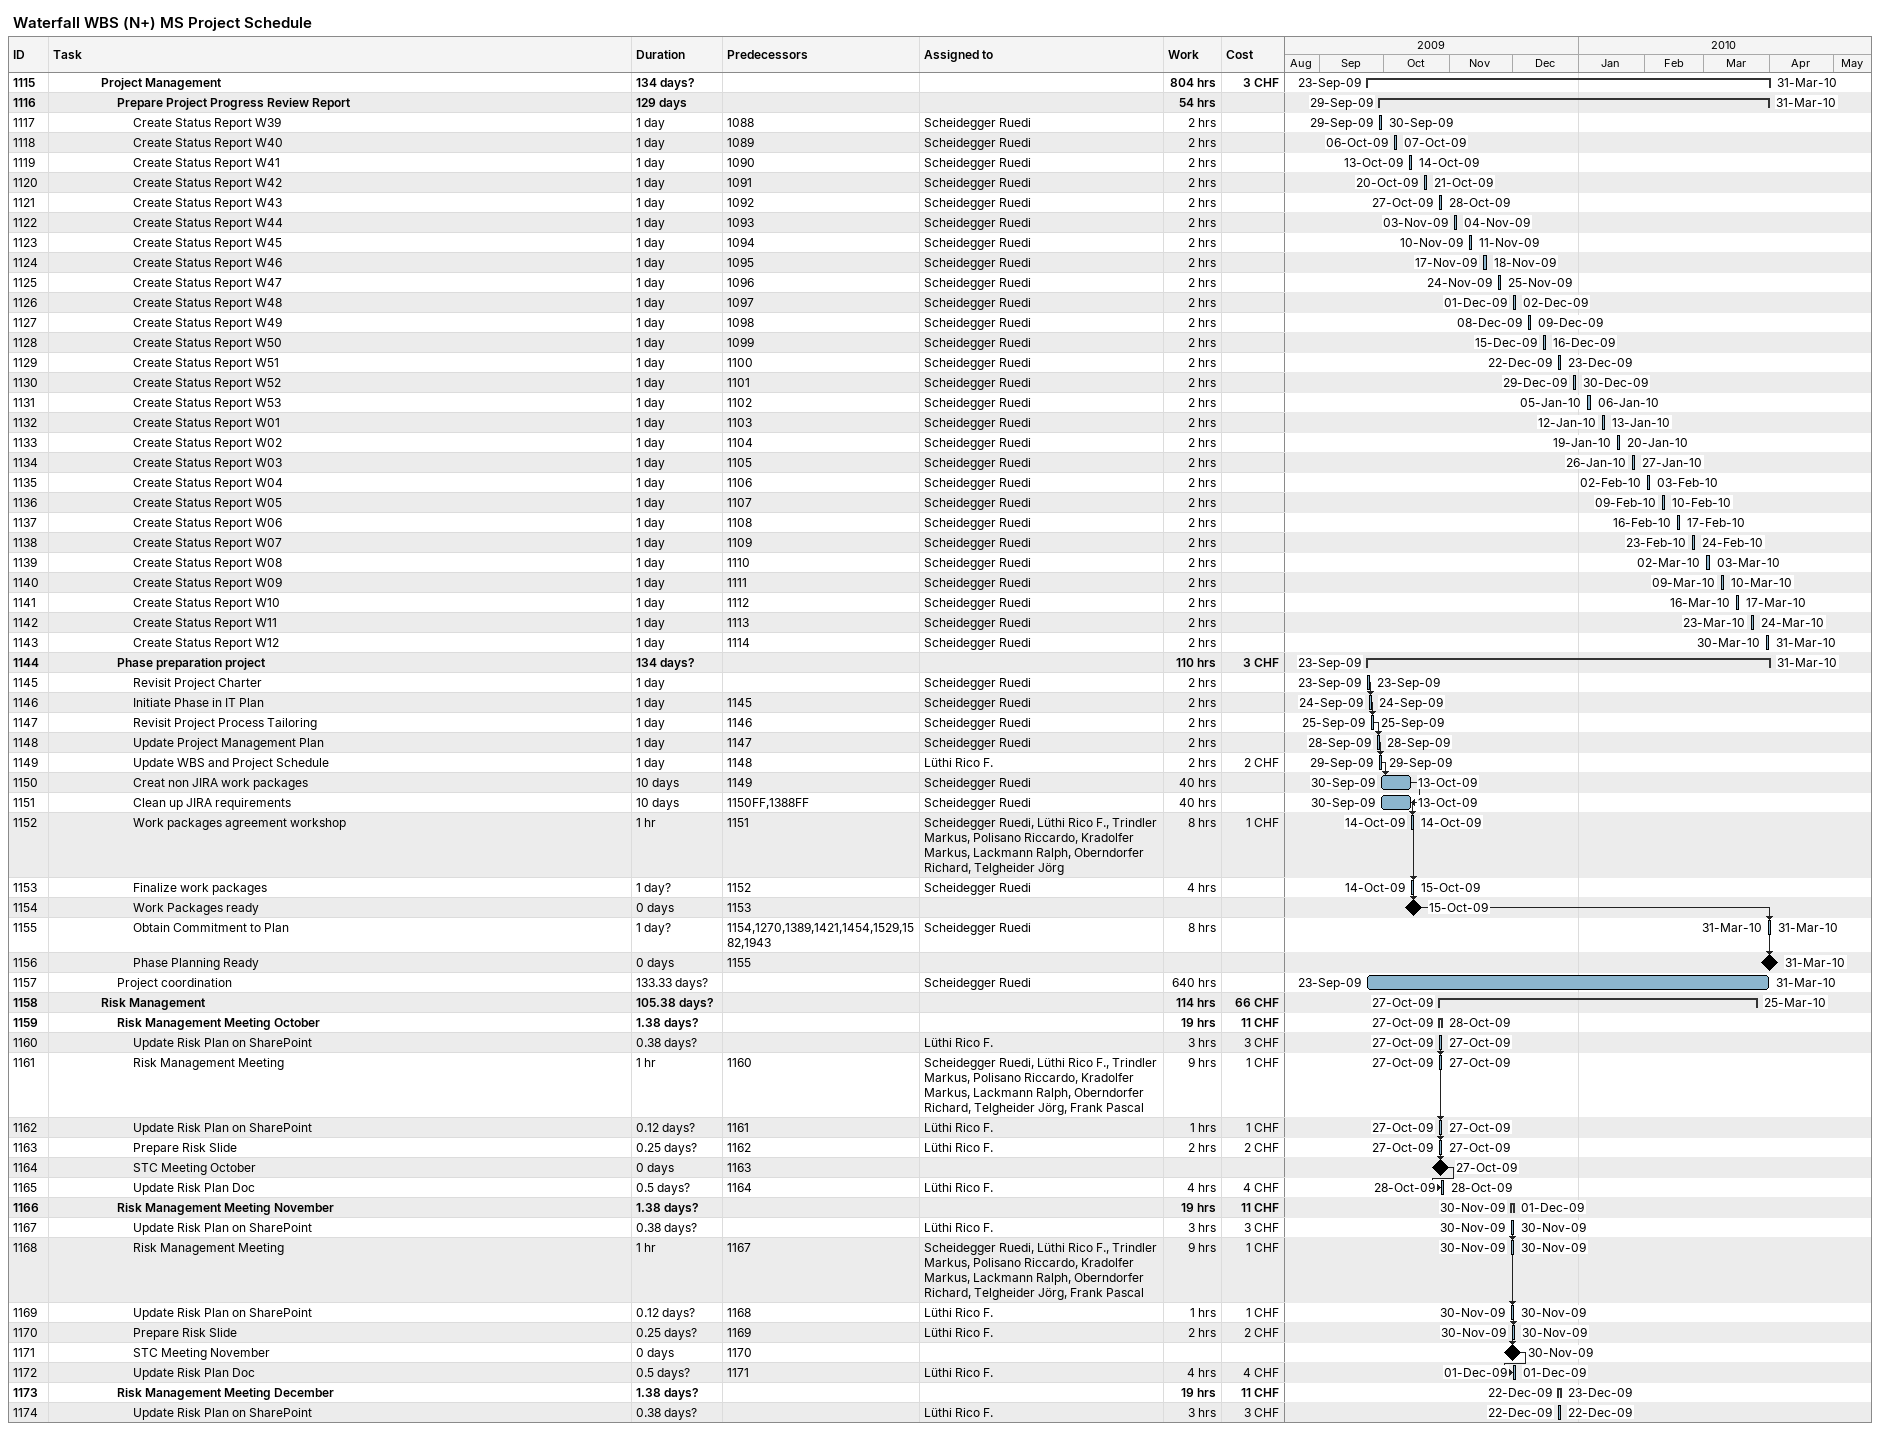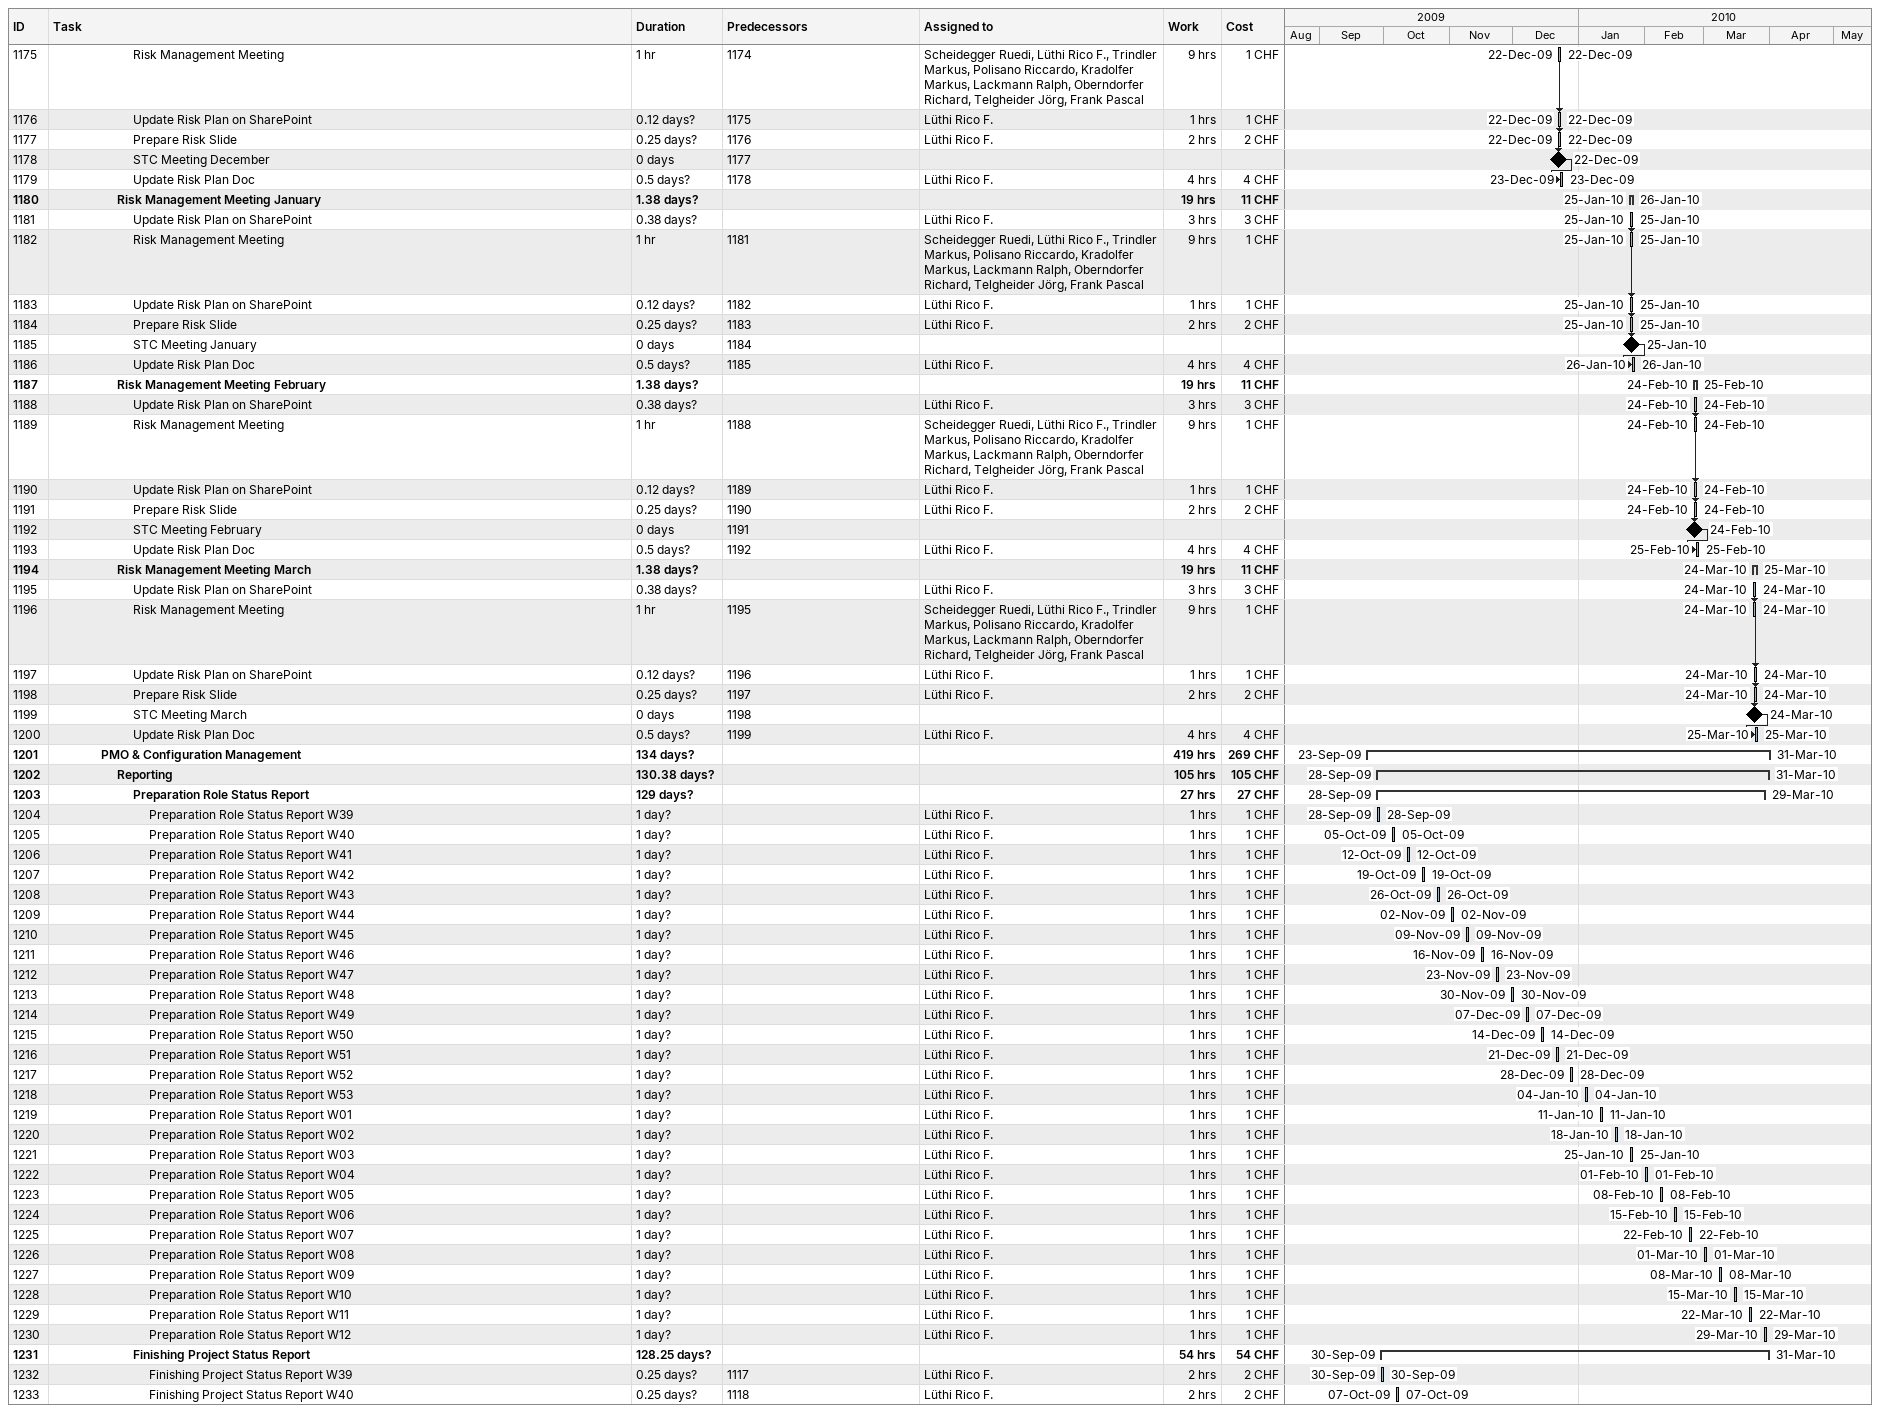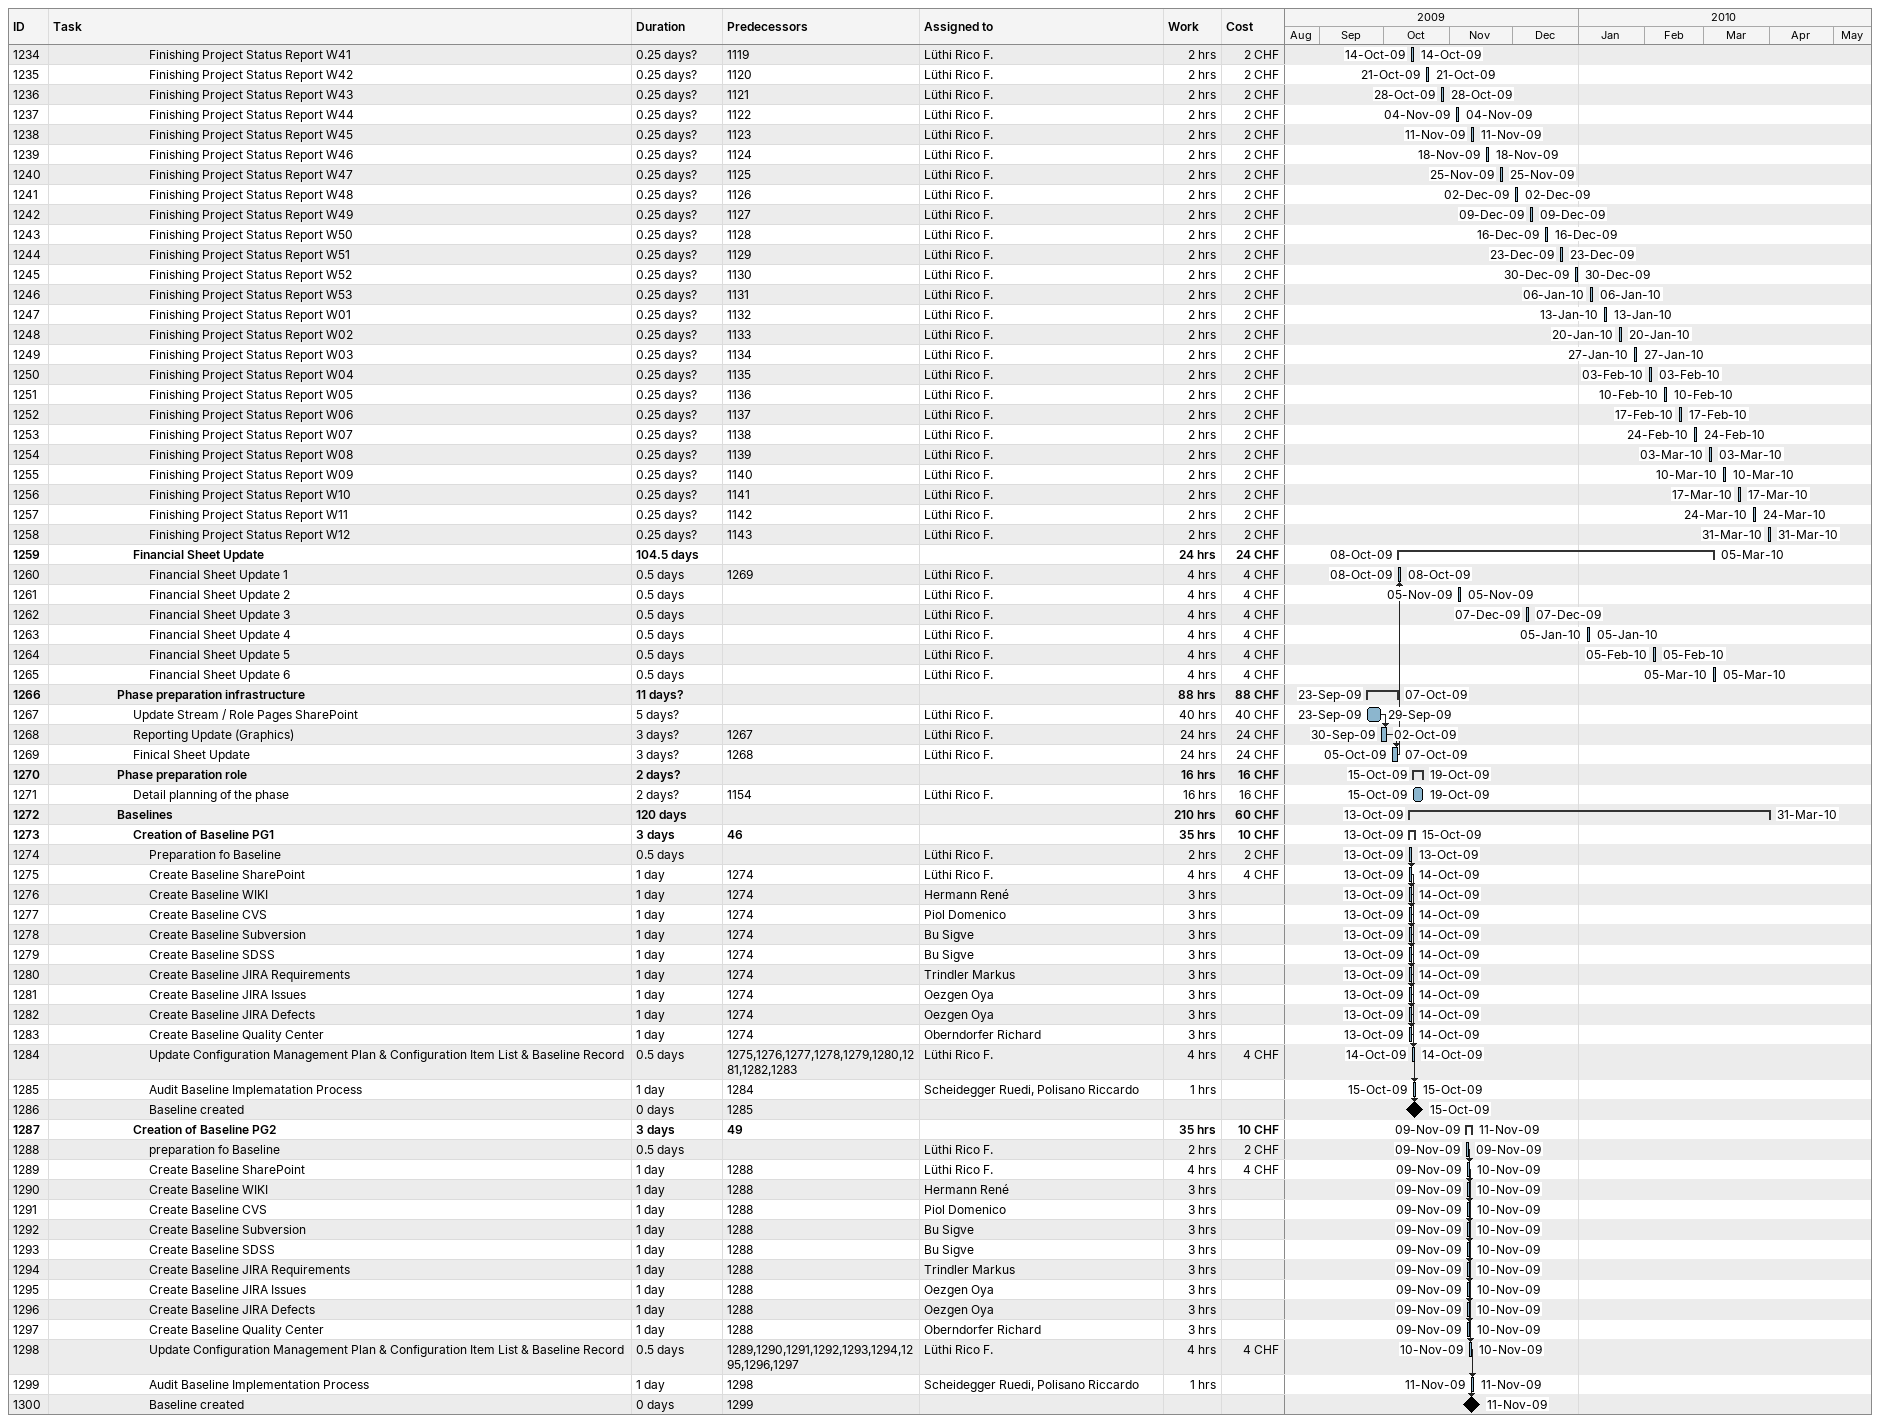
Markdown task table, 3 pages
Waterfall WBS (N+) MS Project Schedule

| ID | Level | Task | Duration | Start | Finish | Predecessors | Resources | Work (h) | Cost (CHF) |
|---|---|---|---|---|---|---|---|---|---|
| 1115 | 4 | **Project Management** | 134d? | 2009-09-23 | 2010-03-31 |  |  | 804 | 3 |
| 1116 | 5 | **Prepare Project Progress Review Report** | 129d | 2009-09-29 | 2010-03-31 |  |  | 54 |  |
| 1117 | 6 | Create Status Report W39 | 1d | 2009-09-29 | 2009-09-30 | 1088 | Scheidegger Ruedi | 2 |  |
| 1118 | 6 | Create Status Report W40 | 1d | 2009-10-06 | 2009-10-07 | 1089 | Scheidegger Ruedi | 2 |  |
| 1119 | 6 | Create Status Report W41 | 1d | 2009-10-13 | 2009-10-14 | 1090 | Scheidegger Ruedi | 2 |  |
| 1120 | 6 | Create Status Report W42 | 1d | 2009-10-20 | 2009-10-21 | 1091 | Scheidegger Ruedi | 2 |  |
| 1121 | 6 | Create Status Report W43 | 1d | 2009-10-27 | 2009-10-28 | 1092 | Scheidegger Ruedi | 2 |  |
| 1122 | 6 | Create Status Report W44 | 1d | 2009-11-03 | 2009-11-04 | 1093 | Scheidegger Ruedi | 2 |  |
| 1123 | 6 | Create Status Report W45 | 1d | 2009-11-10 | 2009-11-11 | 1094 | Scheidegger Ruedi | 2 |  |
| 1124 | 6 | Create Status Report W46 | 1d | 2009-11-17 | 2009-11-18 | 1095 | Scheidegger Ruedi | 2 |  |
| 1125 | 6 | Create Status Report W47 | 1d | 2009-11-24 | 2009-11-25 | 1096 | Scheidegger Ruedi | 2 |  |
| 1126 | 6 | Create Status Report W48 | 1d | 2009-12-01 | 2009-12-02 | 1097 | Scheidegger Ruedi | 2 |  |
| 1127 | 6 | Create Status Report W49 | 1d | 2009-12-08 | 2009-12-09 | 1098 | Scheidegger Ruedi | 2 |  |
| 1128 | 6 | Create Status Report W50 | 1d | 2009-12-15 | 2009-12-16 | 1099 | Scheidegger Ruedi | 2 |  |
| 1129 | 6 | Create Status Report W51 | 1d | 2009-12-22 | 2009-12-23 | 1100 | Scheidegger Ruedi | 2 |  |
| 1130 | 6 | Create Status Report W52 | 1d | 2009-12-29 | 2009-12-30 | 1101 | Scheidegger Ruedi | 2 |  |
| 1131 | 6 | Create Status Report W53 | 1d | 2010-01-05 | 2010-01-06 | 1102 | Scheidegger Ruedi | 2 |  |
| 1132 | 6 | Create Status Report W01 | 1d | 2010-01-12 | 2010-01-13 | 1103 | Scheidegger Ruedi | 2 |  |
| 1133 | 6 | Create Status Report W02 | 1d | 2010-01-19 | 2010-01-20 | 1104 | Scheidegger Ruedi | 2 |  |
| 1134 | 6 | Create Status Report W03 | 1d | 2010-01-26 | 2010-01-27 | 1105 | Scheidegger Ruedi | 2 |  |
| 1135 | 6 | Create Status Report W04 | 1d | 2010-02-02 | 2010-02-03 | 1106 | Scheidegger Ruedi | 2 |  |
| 1136 | 6 | Create Status Report W05 | 1d | 2010-02-09 | 2010-02-10 | 1107 | Scheidegger Ruedi | 2 |  |
| 1137 | 6 | Create Status Report W06 | 1d | 2010-02-16 | 2010-02-17 | 1108 | Scheidegger Ruedi | 2 |  |
| 1138 | 6 | Create Status Report W07 | 1d | 2010-02-23 | 2010-02-24 | 1109 | Scheidegger Ruedi | 2 |  |
| 1139 | 6 | Create Status Report W08 | 1d | 2010-03-02 | 2010-03-03 | 1110 | Scheidegger Ruedi | 2 |  |
| 1140 | 6 | Create Status Report W09 | 1d | 2010-03-09 | 2010-03-10 | 1111 | Scheidegger Ruedi | 2 |  |
| 1141 | 6 | Create Status Report W10 | 1d | 2010-03-16 | 2010-03-17 | 1112 | Scheidegger Ruedi | 2 |  |
| 1142 | 6 | Create Status Report W11 | 1d | 2010-03-23 | 2010-03-24 | 1113 | Scheidegger Ruedi | 2 |  |
| 1143 | 6 | Create Status Report W12 | 1d | 2010-03-30 | 2010-03-31 | 1114 | Scheidegger Ruedi | 2 |  |
| 1144 | 5 | **Phase preparation project** | 134d? | 2009-09-23 | 2010-03-31 |  |  | 110 | 3 |
| 1145 | 6 | Revisit Project Charter | 1d | 2009-09-23 | 2009-09-23 |  | Scheidegger Ruedi | 2 |  |
| 1146 | 6 | Initiate Phase in IT Plan | 1d | 2009-09-24 | 2009-09-24 | 1145 | Scheidegger Ruedi | 2 |  |
| 1147 | 6 | Revisit Project Process Tailoring | 1d | 2009-09-25 | 2009-09-25 | 1146 | Scheidegger Ruedi | 2 |  |
| 1148 | 6 | Update Project Management Plan | 1d | 2009-09-28 | 2009-09-28 | 1147 | Scheidegger Ruedi | 2 |  |
| 1149 | 6 | Update WBS and Project Schedule | 1d | 2009-09-29 | 2009-09-29 | 1148 | Lüthi Rico F. | 2 | 2 |
| 1150 | 6 | Creat non JIRA work packages | 10d | 2009-09-30 | 2009-10-13 | 1149 | Scheidegger Ruedi | 40 |  |
| 1151 | 6 | Clean up JIRA requirements | 10d | 2009-09-30 | 2009-10-13 | 1150FF, 1388FF | Scheidegger Ruedi | 40 |  |
| 1152 | 6 | Work packages agreement workshop | 1h | 2009-10-14 | 2009-10-14 | 1151 | Scheidegger Ruedi, Lüthi Rico F., Trindler Markus, Polisano Riccardo, Kradolfer Markus, Lackmann Ralph, Oberndorfer Richard, Telgheider Jörg | 8 | 1 |
| 1153 | 6 | Finalize work packages | 1d? | 2009-10-14 | 2009-10-15 | 1152 | Scheidegger Ruedi | 4 |  |
| 1154 | 6 | Work Packages ready | 0d | 2009-10-15 | 2009-10-15 | 1153 |  |  |  |
| 1155 | 6 | Obtain Commitment to Plan | 1d? | 2010-03-31 | 2010-03-31 | 1154, 1270, 1389, 1421, 1454, 1529, 1582, 1943 | Scheidegger Ruedi | 8 |  |
| 1156 | 6 | Phase Planning Ready | 0d | 2010-03-31 | 2010-03-31 | 1155 |  |  |  |
| 1157 | 5 | Project coordination | 133.33d? | 2009-09-23 | 2010-03-31 |  | Scheidegger Ruedi | 640 |  |
| 1158 | 4 | **Risk Management** | 105.38d? | 2009-10-27 | 2010-03-25 |  |  | 114 | 66 |
| 1159 | 5 | **Risk Management Meeting October** | 1.38d? | 2009-10-27 | 2009-10-28 |  |  | 19 | 11 |
| 1160 | 6 | Update Risk Plan on SharePoint | 0.38d? | 2009-10-27 | 2009-10-27 |  | Lüthi Rico F. | 3 | 3 |
| 1161 | 6 | Risk Management Meeting | 1h | 2009-10-27 | 2009-10-27 | 1160 | Scheidegger Ruedi, Lüthi Rico F., Trindler Markus, Polisano Riccardo, Kradolfer Markus, Lackmann Ralph, Oberndorfer Richard, Telgheider Jörg, Frank Pascal | 9 | 1 |
| 1162 | 6 | Update Risk Plan on SharePoint | 0.12d? | 2009-10-27 | 2009-10-27 | 1161 | Lüthi Rico F. | 1 | 1 |
| 1163 | 6 | Prepare Risk Slide | 0.25d? | 2009-10-27 | 2009-10-27 | 1162 | Lüthi Rico F. | 2 | 2 |
| 1164 | 6 | STC Meeting October | 0d | 2009-10-27 | 2009-10-27 | 1163 |  |  |  |
| 1165 | 6 | Update Risk Plan Doc | 0.5d? | 2009-10-28 | 2009-10-28 | 1164 | Lüthi Rico F. | 4 | 4 |
| 1166 | 5 | **Risk Management Meeting November** | 1.38d? | 2009-11-30 | 2009-12-01 |  |  | 19 | 11 |
| 1167 | 6 | Update Risk Plan on SharePoint | 0.38d? | 2009-11-30 | 2009-11-30 |  | Lüthi Rico F. | 3 | 3 |
| 1168 | 6 | Risk Management Meeting | 1h | 2009-11-30 | 2009-11-30 | 1167 | Scheidegger Ruedi, Lüthi Rico F., Trindler Markus, Polisano Riccardo, Kradolfer Markus, Lackmann Ralph, Oberndorfer Richard, Telgheider Jörg, Frank Pascal | 9 | 1 |
| 1169 | 6 | Update Risk Plan on SharePoint | 0.12d? | 2009-11-30 | 2009-11-30 | 1168 | Lüthi Rico F. | 1 | 1 |
| 1170 | 6 | Prepare Risk Slide | 0.25d? | 2009-11-30 | 2009-11-30 | 1169 | Lüthi Rico F. | 2 | 2 |
| 1171 | 6 | STC Meeting November | 0d | 2009-11-30 | 2009-11-30 | 1170 |  |  |  |
| 1172 | 6 | Update Risk Plan Doc | 0.5d? | 2009-12-01 | 2009-12-01 | 1171 | Lüthi Rico F. | 4 | 4 |
| 1173 | 5 | **Risk Management Meeting December** | 1.38d? | 2009-12-22 | 2009-12-23 |  |  | 19 | 11 |
| 1174 | 6 | Update Risk Plan on SharePoint | 0.38d? | 2009-12-22 | 2009-12-22 |  | Lüthi Rico F. | 3 | 3 |
| 1175 | 6 | Risk Management Meeting | 1h | 2009-12-22 | 2009-12-22 | 1174 | Scheidegger Ruedi, Lüthi Rico F., Trindler Markus, Polisano Riccardo, Kradolfer Markus, Lackmann Ralph, Oberndorfer Richard, Telgheider Jörg, Frank Pascal | 9 | 1 |
| 1176 | 6 | Update Risk Plan on SharePoint | 0.12d? | 2009-12-22 | 2009-12-22 | 1175 | Lüthi Rico F. | 1 | 1 |
| 1177 | 6 | Prepare Risk Slide | 0.25d? | 2009-12-22 | 2009-12-22 | 1176 | Lüthi Rico F. | 2 | 2 |
| 1178 | 6 | STC Meeting December | 0d | 2009-12-22 | 2009-12-22 | 1177 |  |  |  |
| 1179 | 6 | Update Risk Plan Doc | 0.5d? | 2009-12-23 | 2009-12-23 | 1178 | Lüthi Rico F. | 4 | 4 |
| 1180 | 5 | **Risk Management Meeting January** | 1.38d? | 2010-01-25 | 2010-01-26 |  |  | 19 | 11 |
| 1181 | 6 | Update Risk Plan on SharePoint | 0.38d? | 2010-01-25 | 2010-01-25 |  | Lüthi Rico F. | 3 | 3 |
| 1182 | 6 | Risk Management Meeting | 1h | 2010-01-25 | 2010-01-25 | 1181 | Scheidegger Ruedi, Lüthi Rico F., Trindler Markus, Polisano Riccardo, Kradolfer Markus, Lackmann Ralph, Oberndorfer Richard, Telgheider Jörg, Frank Pascal | 9 | 1 |
| 1183 | 6 | Update Risk Plan on SharePoint | 0.12d? | 2010-01-25 | 2010-01-25 | 1182 | Lüthi Rico F. | 1 | 1 |
| 1184 | 6 | Prepare Risk Slide | 0.25d? | 2010-01-25 | 2010-01-25 | 1183 | Lüthi Rico F. | 2 | 2 |
| 1185 | 6 | STC Meeting January | 0d | 2010-01-25 | 2010-01-25 | 1184 |  |  |  |
| 1186 | 6 | Update Risk Plan Doc | 0.5d? | 2010-01-26 | 2010-01-26 | 1185 | Lüthi Rico F. | 4 | 4 |
| 1187 | 5 | **Risk Management Meeting February** | 1.38d? | 2010-02-24 | 2010-02-25 |  |  | 19 | 11 |
| 1188 | 6 | Update Risk Plan on SharePoint | 0.38d? | 2010-02-24 | 2010-02-24 |  | Lüthi Rico F. | 3 | 3 |
| 1189 | 6 | Risk Management Meeting | 1h | 2010-02-24 | 2010-02-24 | 1188 | Scheidegger Ruedi, Lüthi Rico F., Trindler Markus, Polisano Riccardo, Kradolfer Markus, Lackmann Ralph, Oberndorfer Richard, Telgheider Jörg, Frank Pascal | 9 | 1 |
| 1190 | 6 | Update Risk Plan on SharePoint | 0.12d? | 2010-02-24 | 2010-02-24 | 1189 | Lüthi Rico F. | 1 | 1 |
| 1191 | 6 | Prepare Risk Slide | 0.25d? | 2010-02-24 | 2010-02-24 | 1190 | Lüthi Rico F. | 2 | 2 |
| 1192 | 6 | STC Meeting February | 0d | 2010-02-24 | 2010-02-24 | 1191 |  |  |  |
| 1193 | 6 | Update Risk Plan Doc | 0.5d? | 2010-02-25 | 2010-02-25 | 1192 | Lüthi Rico F. | 4 | 4 |
| 1194 | 5 | **Risk Management Meeting March** | 1.38d? | 2010-03-24 | 2010-03-25 |  |  | 19 | 11 |
| 1195 | 6 | Update Risk Plan on SharePoint | 0.38d? | 2010-03-24 | 2010-03-24 |  | Lüthi Rico F. | 3 | 3 |
| 1196 | 6 | Risk Management Meeting | 1h | 2010-03-24 | 2010-03-24 | 1195 | Scheidegger Ruedi, Lüthi Rico F., Trindler Markus, Polisano Riccardo, Kradolfer Markus, Lackmann Ralph, Oberndorfer Richard, Telgheider Jörg, Frank Pascal | 9 | 1 |
| 1197 | 6 | Update Risk Plan on SharePoint | 0.12d? | 2010-03-24 | 2010-03-24 | 1196 | Lüthi Rico F. | 1 | 1 |
| 1198 | 6 | Prepare Risk Slide | 0.25d? | 2010-03-24 | 2010-03-24 | 1197 | Lüthi Rico F. | 2 | 2 |
| 1199 | 6 | STC Meeting March | 0d | 2010-03-24 | 2010-03-24 | 1198 |  |  |  |
| 1200 | 6 | Update Risk Plan Doc | 0.5d? | 2010-03-25 | 2010-03-25 | 1199 | Lüthi Rico F. | 4 | 4 |
| 1201 | 4 | **PMO & Configuration Management** | 134d? | 2009-09-23 | 2010-03-31 |  |  | 419 | 269 |
| 1202 | 5 | **Reporting** | 130.38d? | 2009-09-28 | 2010-03-31 |  |  | 105 | 105 |
| 1203 | 6 | **Preparation Role Status Report** | 129d? | 2009-09-28 | 2010-03-29 |  |  | 27 | 27 |
| 1204 | 7 | Preparation Role Status Report W39 | 1d? | 2009-09-28 | 2009-09-28 |  | Lüthi Rico F. | 1 | 1 |
| 1205 | 7 | Preparation Role Status Report W40 | 1d? | 2009-10-05 | 2009-10-05 |  | Lüthi Rico F. | 1 | 1 |
| 1206 | 7 | Preparation Role Status Report W41 | 1d? | 2009-10-12 | 2009-10-12 |  | Lüthi Rico F. | 1 | 1 |
| 1207 | 7 | Preparation Role Status Report W42 | 1d? | 2009-10-19 | 2009-10-19 |  | Lüthi Rico F. | 1 | 1 |
| 1208 | 7 | Preparation Role Status Report W43 | 1d? | 2009-10-26 | 2009-10-26 |  | Lüthi Rico F. | 1 | 1 |
| 1209 | 7 | Preparation Role Status Report W44 | 1d? | 2009-11-02 | 2009-11-02 |  | Lüthi Rico F. | 1 | 1 |
| 1210 | 7 | Preparation Role Status Report W45 | 1d? | 2009-11-09 | 2009-11-09 |  | Lüthi Rico F. | 1 | 1 |
| 1211 | 7 | Preparation Role Status Report W46 | 1d? | 2009-11-16 | 2009-11-16 |  | Lüthi Rico F. | 1 | 1 |
| 1212 | 7 | Preparation Role Status Report W47 | 1d? | 2009-11-23 | 2009-11-23 |  | Lüthi Rico F. | 1 | 1 |
| 1213 | 7 | Preparation Role Status Report W48 | 1d? | 2009-11-30 | 2009-11-30 |  | Lüthi Rico F. | 1 | 1 |
| 1214 | 7 | Preparation Role Status Report W49 | 1d? | 2009-12-07 | 2009-12-07 |  | Lüthi Rico F. | 1 | 1 |
| 1215 | 7 | Preparation Role Status Report W50 | 1d? | 2009-12-14 | 2009-12-14 |  | Lüthi Rico F. | 1 | 1 |
| 1216 | 7 | Preparation Role Status Report W51 | 1d? | 2009-12-21 | 2009-12-21 |  | Lüthi Rico F. | 1 | 1 |
| 1217 | 7 | Preparation Role Status Report W52 | 1d? | 2009-12-28 | 2009-12-28 |  | Lüthi Rico F. | 1 | 1 |
| 1218 | 7 | Preparation Role Status Report W53 | 1d? | 2010-01-04 | 2010-01-04 |  | Lüthi Rico F. | 1 | 1 |
| 1219 | 7 | Preparation Role Status Report W01 | 1d? | 2010-01-11 | 2010-01-11 |  | Lüthi Rico F. | 1 | 1 |
| 1220 | 7 | Preparation Role Status Report W02 | 1d? | 2010-01-18 | 2010-01-18 |  | Lüthi Rico F. | 1 | 1 |
| 1221 | 7 | Preparation Role Status Report W03 | 1d? | 2010-01-25 | 2010-01-25 |  | Lüthi Rico F. | 1 | 1 |
| 1222 | 7 | Preparation Role Status Report W04 | 1d? | 2010-02-01 | 2010-02-01 |  | Lüthi Rico F. | 1 | 1 |
| 1223 | 7 | Preparation Role Status Report W05 | 1d? | 2010-02-08 | 2010-02-08 |  | Lüthi Rico F. | 1 | 1 |
| 1224 | 7 | Preparation Role Status Report W06 | 1d? | 2010-02-15 | 2010-02-15 |  | Lüthi Rico F. | 1 | 1 |
| 1225 | 7 | Preparation Role Status Report W07 | 1d? | 2010-02-22 | 2010-02-22 |  | Lüthi Rico F. | 1 | 1 |
| 1226 | 7 | Preparation Role Status Report W08 | 1d? | 2010-03-01 | 2010-03-01 |  | Lüthi Rico F. | 1 | 1 |
| 1227 | 7 | Preparation Role Status Report W09 | 1d? | 2010-03-08 | 2010-03-08 |  | Lüthi Rico F. | 1 | 1 |
| 1228 | 7 | Preparation Role Status Report W10 | 1d? | 2010-03-15 | 2010-03-15 |  | Lüthi Rico F. | 1 | 1 |
| 1229 | 7 | Preparation Role Status Report W11 | 1d? | 2010-03-22 | 2010-03-22 |  | Lüthi Rico F. | 1 | 1 |
| 1230 | 7 | Preparation Role Status Report W12 | 1d? | 2010-03-29 | 2010-03-29 |  | Lüthi Rico F. | 1 | 1 |
| 1231 | 6 | **Finishing Project Status Report** | 128.25d? | 2009-09-30 | 2010-03-31 |  |  | 54 | 54 |
| 1232 | 7 | Finishing Project Status Report W39 | 0.25d? | 2009-09-30 | 2009-09-30 | 1117 | Lüthi Rico F. | 2 | 2 |
| 1233 | 7 | Finishing Project Status Report W40 | 0.25d? | 2009-10-07 | 2009-10-07 | 1118 | Lüthi Rico F. | 2 | 2 |
| 1234 | 7 | Finishing Project Status Report W41 | 0.25d? | 2009-10-14 | 2009-10-14 | 1119 | Lüthi Rico F. | 2 | 2 |
| 1235 | 7 | Finishing Project Status Report W42 | 0.25d? | 2009-10-21 | 2009-10-21 | 1120 | Lüthi Rico F. | 2 | 2 |
| 1236 | 7 | Finishing Project Status Report W43 | 0.25d? | 2009-10-28 | 2009-10-28 | 1121 | Lüthi Rico F. | 2 | 2 |
| 1237 | 7 | Finishing Project Status Report W44 | 0.25d? | 2009-11-04 | 2009-11-04 | 1122 | Lüthi Rico F. | 2 | 2 |
| 1238 | 7 | Finishing Project Status Report W45 | 0.25d? | 2009-11-11 | 2009-11-11 | 1123 | Lüthi Rico F. | 2 | 2 |
| 1239 | 7 | Finishing Project Status Report W46 | 0.25d? | 2009-11-18 | 2009-11-18 | 1124 | Lüthi Rico F. | 2 | 2 |
| 1240 | 7 | Finishing Project Status Report W47 | 0.25d? | 2009-11-25 | 2009-11-25 | 1125 | Lüthi Rico F. | 2 | 2 |
| 1241 | 7 | Finishing Project Status Report W48 | 0.25d? | 2009-12-02 | 2009-12-02 | 1126 | Lüthi Rico F. | 2 | 2 |
| 1242 | 7 | Finishing Project Status Report W49 | 0.25d? | 2009-12-09 | 2009-12-09 | 1127 | Lüthi Rico F. | 2 | 2 |
| 1243 | 7 | Finishing Project Status Report W50 | 0.25d? | 2009-12-16 | 2009-12-16 | 1128 | Lüthi Rico F. | 2 | 2 |
| 1244 | 7 | Finishing Project Status Report W51 | 0.25d? | 2009-12-23 | 2009-12-23 | 1129 | Lüthi Rico F. | 2 | 2 |
| 1245 | 7 | Finishing Project Status Report W52 | 0.25d? | 2009-12-30 | 2009-12-30 | 1130 | Lüthi Rico F. | 2 | 2 |
| 1246 | 7 | Finishing Project Status Report W53 | 0.25d? | 2010-01-06 | 2010-01-06 | 1131 | Lüthi Rico F. | 2 | 2 |
| 1247 | 7 | Finishing Project Status Report W01 | 0.25d? | 2010-01-13 | 2010-01-13 | 1132 | Lüthi Rico F. | 2 | 2 |
| 1248 | 7 | Finishing Project Status Report W02 | 0.25d? | 2010-01-20 | 2010-01-20 | 1133 | Lüthi Rico F. | 2 | 2 |
| 1249 | 7 | Finishing Project Status Report W03 | 0.25d? | 2010-01-27 | 2010-01-27 | 1134 | Lüthi Rico F. | 2 | 2 |
| 1250 | 7 | Finishing Project Status Report W04 | 0.25d? | 2010-02-03 | 2010-02-03 | 1135 | Lüthi Rico F. | 2 | 2 |
| 1251 | 7 | Finishing Project Status Report W05 | 0.25d? | 2010-02-10 | 2010-02-10 | 1136 | Lüthi Rico F. | 2 | 2 |
| 1252 | 7 | Finishing Project Status Report W06 | 0.25d? | 2010-02-17 | 2010-02-17 | 1137 | Lüthi Rico F. | 2 | 2 |
| 1253 | 7 | Finishing Project Status Report W07 | 0.25d? | 2010-02-24 | 2010-02-24 | 1138 | Lüthi Rico F. | 2 | 2 |
| 1254 | 7 | Finishing Project Status Report W08 | 0.25d? | 2010-03-03 | 2010-03-03 | 1139 | Lüthi Rico F. | 2 | 2 |
| 1255 | 7 | Finishing Project Status Report W09 | 0.25d? | 2010-03-10 | 2010-03-10 | 1140 | Lüthi Rico F. | 2 | 2 |
| 1256 | 7 | Finishing Project Status Report W10 | 0.25d? | 2010-03-17 | 2010-03-17 | 1141 | Lüthi Rico F. | 2 | 2 |
| 1257 | 7 | Finishing Project Status Report W11 | 0.25d? | 2010-03-24 | 2010-03-24 | 1142 | Lüthi Rico F. | 2 | 2 |
| 1258 | 7 | Finishing Project Status Report W12 | 0.25d? | 2010-03-31 | 2010-03-31 | 1143 | Lüthi Rico F. | 2 | 2 |
| 1259 | 6 | **Financial Sheet Update** | 104.5d | 2009-10-08 | 2010-03-05 |  |  | 24 | 24 |
| 1260 | 7 | Financial Sheet Update 1 | 0.5d | 2009-10-08 | 2009-10-08 | 1269 | Lüthi Rico F. | 4 | 4 |
| 1261 | 7 | Financial Sheet Update 2 | 0.5d | 2009-11-05 | 2009-11-05 |  | Lüthi Rico F. | 4 | 4 |
| 1262 | 7 | Financial Sheet Update 3 | 0.5d | 2009-12-07 | 2009-12-07 |  | Lüthi Rico F. | 4 | 4 |
| 1263 | 7 | Financial Sheet Update 4 | 0.5d | 2010-01-05 | 2010-01-05 |  | Lüthi Rico F. | 4 | 4 |
| 1264 | 7 | Financial Sheet Update 5 | 0.5d | 2010-02-05 | 2010-02-05 |  | Lüthi Rico F. | 4 | 4 |
| 1265 | 7 | Financial Sheet Update 6 | 0.5d | 2010-03-05 | 2010-03-05 |  | Lüthi Rico F. | 4 | 4 |
| 1266 | 5 | **Phase preparation infrastructure** | 11d? | 2009-09-23 | 2009-10-07 |  |  | 88 | 88 |
| 1267 | 6 | Update Stream / Role Pages SharePoint | 5d? | 2009-09-23 | 2009-09-29 |  | Lüthi Rico F. | 40 | 40 |
| 1268 | 6 | Reporting Update (Graphics) | 3d? | 2009-09-30 | 2009-10-02 | 1267 | Lüthi Rico F. | 24 | 24 |
| 1269 | 6 | Finical Sheet Update | 3d? | 2009-10-05 | 2009-10-07 | 1268 | Lüthi Rico F. | 24 | 24 |
| 1270 | 5 | **Phase preparation role** | 2d? | 2009-10-15 | 2009-10-19 |  |  | 16 | 16 |
| 1271 | 6 | Detail planning of the phase | 2d? | 2009-10-15 | 2009-10-19 | 1154 | Lüthi Rico F. | 16 | 16 |
| 1272 | 5 | **Baselines** | 120d | 2009-10-13 | 2010-03-31 |  |  | 210 | 60 |
| 1273 | 6 | **Creation of Baseline PG1** | 3d | 2009-10-13 | 2009-10-15 | 46 |  | 35 | 10 |
| 1274 | 7 | Preparation fo Baseline | 0.5d | 2009-10-13 | 2009-10-13 |  | Lüthi Rico F. | 2 | 2 |
| 1275 | 7 | Create Baseline SharePoint | 1d | 2009-10-13 | 2009-10-14 | 1274 | Lüthi Rico F. | 4 | 4 |
| 1276 | 7 | Create Baseline WIKI | 1d | 2009-10-13 | 2009-10-14 | 1274 | Hermann René | 3 |  |
| 1277 | 7 | Create Baseline CVS | 1d | 2009-10-13 | 2009-10-14 | 1274 | Piol Domenico | 3 |  |
| 1278 | 7 | Create Baseline Subversion | 1d | 2009-10-13 | 2009-10-14 | 1274 | Bu Sigve | 3 |  |
| 1279 | 7 | Create Baseline SDSS | 1d | 2009-10-13 | 2009-10-14 | 1274 | Bu Sigve | 3 |  |
| 1280 | 7 | Create Baseline JIRA Requirements | 1d | 2009-10-13 | 2009-10-14 | 1274 | Trindler Markus | 3 |  |
| 1281 | 7 | Create Baseline JIRA Issues | 1d | 2009-10-13 | 2009-10-14 | 1274 | Oezgen Oya | 3 |  |
| 1282 | 7 | Create Baseline JIRA Defects | 1d | 2009-10-13 | 2009-10-14 | 1274 | Oezgen Oya | 3 |  |
| 1283 | 7 | Create Baseline Quality Center | 1d | 2009-10-13 | 2009-10-14 | 1274 | Oberndorfer Richard | 3 |  |
| 1284 | 7 | Update Configuration Management Plan & Configuration Item List & Baseline Record | 0.5d | 2009-10-14 | 2009-10-14 | 1275, 1276, 1277, 1278, 1279, 1280, 1281, 1282, 1283 | Lüthi Rico F. | 4 | 4 |
| 1285 | 7 | Audit Baseline Implematation Process | 1d | 2009-10-15 | 2009-10-15 | 1284 | Scheidegger Ruedi, Polisano Riccardo | 1 |  |
| 1286 | 7 | Baseline created | 0d | 2009-10-15 | 2009-10-15 | 1285 |  |  |  |
| 1287 | 6 | **Creation of Baseline PG2** | 3d | 2009-11-09 | 2009-11-11 | 49 |  | 35 | 10 |
| 1288 | 7 | preparation fo Baseline | 0.5d | 2009-11-09 | 2009-11-09 |  | Lüthi Rico F. | 2 | 2 |
| 1289 | 7 | Create Baseline SharePoint | 1d | 2009-11-09 | 2009-11-10 | 1288 | Lüthi Rico F. | 4 | 4 |
| 1290 | 7 | Create Baseline WIKI | 1d | 2009-11-09 | 2009-11-10 | 1288 | Hermann René | 3 |  |
| 1291 | 7 | Create Baseline CVS | 1d | 2009-11-09 | 2009-11-10 | 1288 | Piol Domenico | 3 |  |
| 1292 | 7 | Create Baseline Subversion | 1d | 2009-11-09 | 2009-11-10 | 1288 | Bu Sigve | 3 |  |
| 1293 | 7 | Create Baseline SDSS | 1d | 2009-11-09 | 2009-11-10 | 1288 | Bu Sigve | 3 |  |
| 1294 | 7 | Create Baseline JIRA Requirements | 1d | 2009-11-09 | 2009-11-10 | 1288 | Trindler Markus | 3 |  |
| 1295 | 7 | Create Baseline JIRA Issues | 1d | 2009-11-09 | 2009-11-10 | 1288 | Oezgen Oya | 3 |  |
| 1296 | 7 | Create Baseline JIRA Defects | 1d | 2009-11-09 | 2009-11-10 | 1288 | Oezgen Oya | 3 |  |
| 1297 | 7 | Create Baseline Quality Center | 1d | 2009-11-09 | 2009-11-10 | 1288 | Oberndorfer Richard | 3 |  |
| 1298 | 7 | Update Configuration Management Plan & Configuration Item List & Baseline Record | 0.5d | 2009-11-10 | 2009-11-10 | 1289, 1290, 1291, 1292, 1293, 1294, 1295, 1296, 1297 | Lüthi Rico F. | 4 | 4 |
| 1299 | 7 | Audit Baseline Implementation Process | 1d | 2009-11-11 | 2009-11-11 | 1298 | Scheidegger Ruedi, Polisano Riccardo | 1 |  |
| 1300 | 7 | Baseline created | 0d | 2009-11-11 | 2009-11-11 | 1299 |  |  |  |
